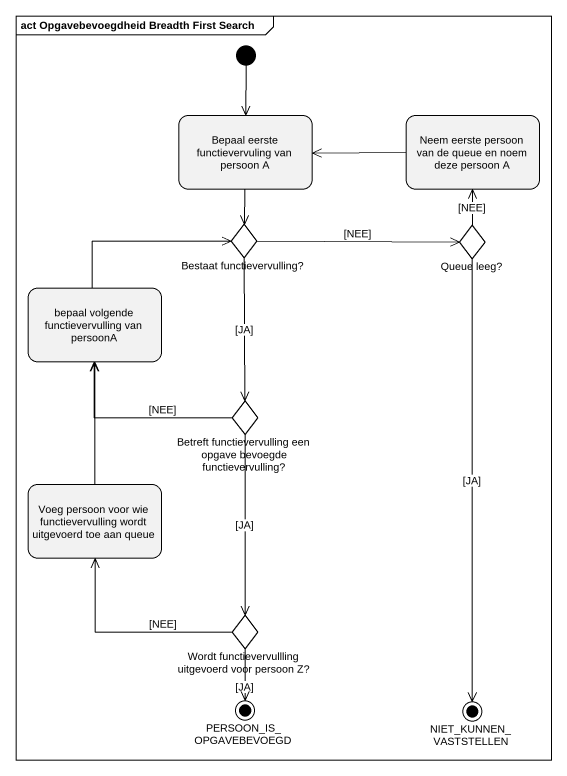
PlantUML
@startuml
mainframe act Opgavebevoegdheid Breadth First Search
hide empty description
state "Bepaal eerste functievervuling van persoon A" as Bepaal_eerste
state "Neem eerste persoon van de queue en noem deze persoon A" as Neem_eerste_persoon_van_de
state "Bestaat functievervulling?" as Bestaat_functievervulling <<choice>>
state "Queue leeg?" as Queue_leeg <<choice>>
state "bepaal volgende functievervulling van persoonA" as bepaal_volgende
state "Betreft functievervulling een opgave bevoegde functievervulling?" as Betreft_functievervulling <<choice>>
state "Voeg persoon voor wie functievervulling wordt uitgevoerd toe aan queue" as Voeg_persoon_voor_wie
state "Wordt functievervullling uitgevoerd voor persoon Z?" as Wordt_functievervullling <<choice>>
state PERSOON_IS_OPGAVEBEVOEGD <<end>>
state NIET_KUNNEN_VASTSTELLEN <<end>>
[*] --> Bepaal_eerste
Bepaal_eerste --> Bestaat_functievervulling
Neem_eerste_persoon_van_de -left-> Bepaal_eerste
Bestaat_functievervulling -right-> Queue_leeg : [NEE]
Bestaat_functievervulling --> Betreft_functievervulling : [JA]
Queue_leeg -up-> Neem_eerste_persoon_van_de : [NEE]
Queue_leeg --> NIET_KUNNEN_VASTSTELLEN : [JA]
bepaal_volgende -right-> Bestaat_functievervulling
Betreft_functievervulling -up-> bepaal_volgende : [NEE]
Betreft_functievervulling --> Wordt_functievervullling : [JA]
Voeg_persoon_voor_wie -up-> bepaal_volgende
Wordt_functievervullling -up-> Voeg_persoon_voor_wie : [NEE]
Wordt_functievervullling --> PERSOON_IS_OPGAVEBEVOEGD : [JA]
@enduml
